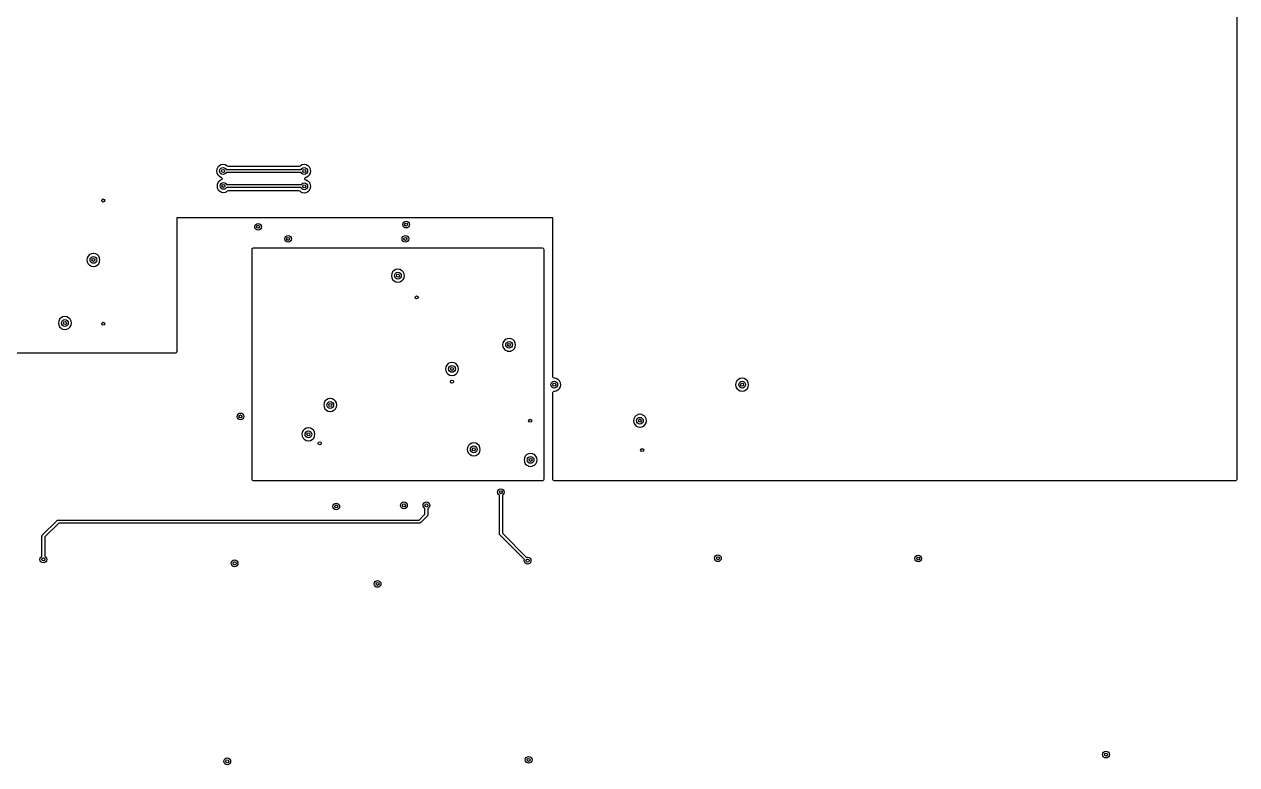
# Model space of a CAD drawing. Extents: x 97 to 313, y -170 to 213.
# Drawn here: x 170.3 to 251, y -170.4 to -121.1 of the extents above; entities that cross this region are included whole.
import ezdxf

# ---------------------------------------------------------------- set-up
doc = ezdxf.new("R2010")
doc.units = 0
doc.layers.add('BLACK', color=7, linetype='CONTINUOUS')

msp = doc.modelspace()

# ---------------------------------------------------------------- linework, layer by layer
at = {"layer": 'BLACK', "linetype": 'CONTINUOUS'}
for p, q in [((251, -84.0334), (251, -151.401)), ((183.221, -130.637), (183.16, -130.757)), ((183.317, -130.541), (183.221, -130.637)), ((183.324, -130.538), (183.317, -130.541)), ((183.43, -130.484), (183.324, -130.538)), ((183.324, -130.538), (183.324, -130.538)), ((183.437, -130.48), (183.43, -130.484)), ((183.43, -130.484), (183.43, -130.484)), ((183.445, -130.479), (183.437, -130.48)), ((183.562, -130.46), (183.445, -130.479)), ((183.445, -130.479), (183.445, -130.479)), ((183.57, -130.459), (183.562, -130.46)), ((183.578, -130.46), (183.57, -130.459)), ((183.695, -130.479), (183.578, -130.46)), ((183.703, -130.48), (183.695, -130.479)), ((183.695, -130.479), (183.695, -130.479)), ((183.71, -130.484), (183.703, -130.48)), ((183.816, -130.538), (183.71, -130.484)), ((183.71, -130.484), (183.71, -130.484)), ((183.823, -130.541), (183.816, -130.538)), ((183.816, -130.538), (183.816, -130.538)), ((183.842, -130.561), (183.823, -130.541)), ((183.854, -130.571), (183.842, -130.561)), ((183.912, -130.589), (183.854, -130.571)), ((188.628, -130.589), (183.912, -130.589)), ((188.643, -130.588), (188.628, -130.589)), ((188.698, -130.561), (188.643, -130.588)), ((188.717, -130.541), (188.698, -130.561)), ((188.724, -130.538), (188.717, -130.541)), ((188.83, -130.484), (188.724, -130.538)), ((188.724, -130.538), (188.724, -130.538)), ((188.837, -130.48), (188.83, -130.484)), ((188.83, -130.484), (188.83, -130.484)), ((188.845, -130.479), (188.837, -130.48)), ((188.962, -130.46), (188.845, -130.479)), ((188.845, -130.479), (188.845, -130.479)), ((188.97, -130.459), (188.962, -130.46)), ((188.978, -130.46), (188.97, -130.459)), ((189.095, -130.479), (188.978, -130.46)), ((189.103, -130.48), (189.095, -130.479)), ((189.095, -130.479), (189.095, -130.479)), ((189.11, -130.484), (189.103, -130.48)), ((189.216, -130.538), (189.11, -130.484)), ((189.11, -130.484), (189.11, -130.484)), ((189.223, -130.541), (189.216, -130.538)), ((189.216, -130.538), (189.216, -130.538)), ((189.319, -130.637), (189.223, -130.541)), ((189.38, -130.757), (189.319, -130.637)), ((183.16, -130.757), (183.139, -130.89)), ((183.139, -130.89), (183.16, -131.023)), ((183.16, -131.023), (183.221, -131.143)), ((183.221, -131.143), (183.317, -131.239)), ((183.317, -131.239), (183.324, -131.242)), ((183.324, -131.242), (183.324, -131.242)), ((183.324, -131.242), (183.418, -131.29)), ((183.345, -130.89), (183.362, -130.804)), ((183.362, -130.976), (183.345, -130.89)), ((183.362, -130.804), (183.411, -130.731)), ((183.411, -131.049), (183.362, -130.976)), ((183.411, -130.731), (183.484, -130.682)), ((183.484, -131.098), (183.411, -131.049)), ((183.418, -131.29), (183.437, -131.3)), ((183.437, -131.3), (183.437, -131.3)), ((183.437, -131.3), (183.483, -131.333)), ((183.483, -131.45), (183.448, -131.48)), ((183.483, -131.333), (183.502, -131.392)), ((183.502, -131.392), (183.483, -131.45)), ((183.484, -130.682), (183.57, -130.665)), ((183.57, -131.115), (183.484, -131.098)), ((183.57, -130.665), (183.656, -130.682)), ((183.656, -131.098), (183.57, -131.115)), ((183.656, -130.682), (183.729, -130.731)), ((183.729, -131.049), (183.656, -131.098)), ((183.729, -130.731), (183.769, -130.79)), ((183.769, -130.99), (183.729, -131.049)), ((183.769, -130.79), (188.771, -130.79)), ((188.771, -130.99), (183.769, -130.99)), ((188.771, -130.79), (188.811, -130.731)), ((188.811, -131.049), (188.771, -130.99)), ((188.811, -130.731), (188.884, -130.682)), ((188.884, -131.098), (188.811, -131.049)), ((188.884, -130.682), (188.97, -130.665)), ((188.97, -131.115), (188.884, -131.098)), ((188.97, -130.665), (189.056, -130.682)), ((189.056, -131.098), (188.97, -131.115)), ((189.005, -131.415), (189.015, -131.355)), ((189.033, -131.47), (189.005, -131.415)), ((189.015, -131.355), (189.058, -131.312)), ((189.056, -130.682), (189.129, -130.731)), ((189.129, -131.049), (189.056, -131.098)), ((189.058, -131.312), (189.087, -131.302)), ((189.087, -131.302), (189.095, -131.301)), ((189.095, -131.301), (189.103, -131.3)), ((189.095, -131.301), (189.095, -131.301)), ((189.103, -131.3), (189.122, -131.29)), ((189.122, -131.29), (189.216, -131.242)), ((189.129, -130.731), (189.178, -130.804)), ((189.178, -130.976), (189.129, -131.049)), ((189.178, -130.804), (189.195, -130.89)), ((189.195, -130.89), (189.178, -130.976)), ((189.216, -131.242), (189.223, -131.239)), ((189.216, -131.242), (189.216, -131.242)), ((189.223, -131.239), (189.319, -131.143)), ((189.319, -131.143), (189.38, -131.023)), ((189.401, -130.89), (189.38, -130.757)), ((189.38, -131.023), (189.401, -130.89)), ((183.186, -131.777), (183.169, -131.88)), ((183.169, -131.88), (183.19, -132.013)), ((183.189, -131.755), (183.186, -131.777)), ((183.19, -131.747), (183.189, -131.755)), ((183.189, -131.755), (183.189, -131.755)), ((183.194, -131.74), (183.19, -131.747)), ((183.19, -132.013), (183.251, -132.133)), ((183.248, -131.634), (183.194, -131.74)), ((183.251, -131.627), (183.248, -131.634)), ((183.248, -131.634), (183.248, -131.634)), ((183.347, -131.531), (183.251, -131.627)), ((183.251, -132.133), (183.347, -132.229)), ((183.354, -131.528), (183.347, -131.531)), ((183.347, -132.229), (183.354, -132.232)), ((183.448, -131.48), (183.354, -131.528)), ((183.354, -131.528), (183.354, -131.528)), ((183.354, -132.232), (183.354, -132.232)), ((183.354, -132.232), (183.395, -132.253)), ((183.375, -131.88), (183.392, -131.794)), ((183.392, -131.966), (183.375, -131.88)), ((183.392, -131.794), (183.441, -131.721)), ((183.441, -132.039), (183.392, -131.966)), ((183.395, -132.253), (183.467, -132.29)), ((183.441, -131.721), (183.514, -131.672)), ((183.514, -132.088), (183.441, -132.039)), ((183.514, -131.672), (183.6, -131.655)), ((183.6, -132.105), (183.514, -132.088)), ((183.6, -131.655), (183.686, -131.672)), ((183.686, -132.088), (183.6, -132.105)), ((183.686, -131.672), (183.759, -131.721)), ((183.759, -132.039), (183.686, -132.088)), ((183.733, -132.29), (183.805, -132.253)), ((183.759, -131.721), (183.799, -131.78)), ((183.799, -131.98), (183.759, -132.039)), ((183.799, -131.78), (188.791, -131.78)), ((188.759, -131.98), (183.799, -131.98)), ((183.805, -132.253), (183.846, -132.232)), ((183.846, -132.232), (183.853, -132.229)), ((183.846, -132.232), (183.846, -132.232)), ((183.853, -132.229), (183.872, -132.209)), ((183.872, -132.209), (183.927, -132.182)), ((183.927, -132.182), (183.942, -132.18)), ((183.942, -132.18), (188.598, -132.18)), ((188.598, -132.18), (188.656, -132.199)), ((188.656, -132.199), (188.668, -132.209)), ((188.668, -132.209), (188.717, -132.259)), ((188.717, -132.259), (188.724, -132.262)), ((188.724, -132.262), (188.724, -132.262)), ((188.724, -132.262), (188.78, -132.291)), ((188.762, -131.996), (188.759, -131.98)), ((188.811, -132.069), (188.762, -131.996)), ((188.791, -131.78), (188.811, -131.751)), ((188.811, -131.751), (188.884, -131.702)), ((188.884, -132.118), (188.811, -132.069)), ((188.884, -131.702), (188.97, -131.685)), ((188.97, -132.135), (188.884, -132.118)), ((188.97, -131.685), (189.056, -131.702)), ((189.056, -132.118), (188.97, -132.135)), ((189.087, -131.498), (189.033, -131.47)), ((189.056, -131.702), (189.129, -131.751)), ((189.129, -132.069), (189.056, -132.118)), ((189.095, -131.499), (189.087, -131.498)), ((189.103, -131.5), (189.095, -131.499)), ((189.095, -131.499), (189.095, -131.499)), ((189.11, -131.504), (189.103, -131.5)), ((189.216, -131.558), (189.11, -131.504)), ((189.11, -131.504), (189.11, -131.504)), ((189.129, -131.751), (189.178, -131.824)), ((189.178, -131.996), (189.129, -132.069)), ((189.16, -132.291), (189.216, -132.262)), ((189.178, -131.824), (189.195, -131.91)), ((189.195, -131.91), (189.178, -131.996)), ((189.223, -131.561), (189.216, -131.558)), ((189.216, -131.558), (189.216, -131.558)), ((189.216, -132.262), (189.223, -132.259)), ((189.216, -132.262), (189.216, -132.262)), ((189.319, -131.657), (189.223, -131.561)), ((189.223, -132.259), (189.319, -132.163)), ((189.38, -131.777), (189.319, -131.657)), ((189.319, -132.163), (189.331, -132.139)), ((189.331, -132.139), (189.376, -132.05)), ((189.376, -132.05), (189.38, -132.043)), ((189.376, -132.05), (189.376, -132.05)), ((189.401, -131.91), (189.38, -131.777)), ((189.38, -132.043), (189.383, -132.02)), ((189.383, -132.02), (189.4, -131.918)), ((189.4, -131.918), (189.401, -131.91)), ((183.467, -132.29), (183.475, -132.291)), ((183.475, -132.291), (183.475, -132.291)), ((183.475, -132.291), (183.592, -132.31)), ((183.592, -132.31), (183.6, -132.311)), ((183.6, -132.311), (183.608, -132.31)), ((183.608, -132.31), (183.725, -132.291)), ((183.725, -132.291), (183.733, -132.29)), ((183.725, -132.291), (183.725, -132.291)), ((188.78, -132.291), (188.837, -132.32)), ((188.837, -132.32), (188.845, -132.321)), ((188.845, -132.321), (188.845, -132.321)), ((188.845, -132.321), (188.962, -132.34)), ((188.962, -132.34), (188.97, -132.341)), ((188.97, -132.341), (188.978, -132.34)), ((188.978, -132.34), (189.095, -132.321)), ((189.095, -132.321), (189.103, -132.32)), ((189.095, -132.321), (189.095, -132.321)), ((189.103, -132.32), (189.16, -132.291)), ((205.5, -134), (180.5, -134)), ((180.5, -134), (180.5, -142.901)), ((185.675, -134.6), (185.692, -134.514)), ((185.692, -134.686), (185.675, -134.6)), ((185.692, -134.514), (185.741, -134.441)), ((185.741, -134.759), (185.692, -134.686)), ((185.741, -134.441), (185.814, -134.392)), ((185.814, -134.392), (185.9, -134.375)), ((185.9, -134.375), (185.986, -134.392)), ((185.986, -134.392), (186.059, -134.441)), ((186.059, -134.441), (186.108, -134.514)), ((186.108, -134.686), (186.059, -134.759)), ((186.108, -134.514), (186.125, -134.6)), ((186.125, -134.6), (186.108, -134.686)), ((195.525, -134.45), (195.542, -134.364)), ((195.542, -134.536), (195.525, -134.45)), ((195.542, -134.364), (195.591, -134.291)), ((195.591, -134.609), (195.542, -134.536)), ((195.591, -134.291), (195.664, -134.242)), ((195.664, -134.658), (195.591, -134.609)), ((195.664, -134.242), (195.75, -134.225)), ((195.75, -134.675), (195.664, -134.658)), ((195.75, -134.225), (195.836, -134.242)), ((195.836, -134.658), (195.75, -134.675)), ((195.836, -134.242), (195.909, -134.291)), ((195.909, -134.609), (195.836, -134.658)), ((195.909, -134.291), (195.958, -134.364)), ((195.958, -134.536), (195.909, -134.609)), ((195.958, -134.364), (195.975, -134.45)), ((195.975, -134.45), (195.958, -134.536)), ((205.5, -144.571), (205.5, -134)), ((185.814, -134.808), (185.741, -134.759)), ((185.9, -134.825), (185.814, -134.808)), ((185.986, -134.808), (185.9, -134.825)), ((186.059, -134.759), (185.986, -134.808)), ((187.675, -135.4), (187.692, -135.314)), ((187.692, -135.486), (187.675, -135.4)), ((187.692, -135.314), (187.741, -135.241)), ((187.741, -135.559), (187.692, -135.486)), ((187.741, -135.241), (187.814, -135.192)), ((187.814, -135.192), (187.9, -135.175)), ((187.9, -135.175), (187.986, -135.192)), ((187.986, -135.192), (188.059, -135.241)), ((188.059, -135.241), (188.108, -135.314)), ((188.108, -135.486), (188.059, -135.559)), ((188.108, -135.314), (188.125, -135.4)), ((188.125, -135.4), (188.108, -135.486)), ((195.475, -135.4), (195.492, -135.314)), ((195.492, -135.486), (195.475, -135.4)), ((195.492, -135.314), (195.541, -135.241)), ((195.541, -135.559), (195.492, -135.486)), ((195.541, -135.241), (195.614, -135.192)), ((195.614, -135.192), (195.7, -135.175)), ((195.7, -135.175), (195.786, -135.192)), ((195.786, -135.192), (195.859, -135.241)), ((195.859, -135.241), (195.908, -135.314)), ((195.908, -135.486), (195.859, -135.559)), ((195.908, -135.314), (195.925, -135.4)), ((195.925, -135.4), (195.908, -135.486)), ((185.5, -136.099), (185.519, -136.041)), ((185.5, -151.401), (185.5, -136.099)), ((185.519, -136.041), (185.568, -136.005)), ((185.568, -136.005), (185.599, -136)), ((185.599, -136), (204.801, -136)), ((187.814, -135.608), (187.741, -135.559)), ((187.9, -135.625), (187.814, -135.608)), ((187.986, -135.608), (187.9, -135.625)), ((188.059, -135.559), (187.986, -135.608)), ((195.614, -135.608), (195.541, -135.559)), ((195.7, -135.625), (195.614, -135.608)), ((195.786, -135.608), (195.7, -135.625)), ((195.859, -135.559), (195.786, -135.608)), ((204.801, -136), (204.859, -136.019)), ((204.859, -136.019), (204.895, -136.068)), ((204.895, -136.068), (204.9, -136.099)), ((204.9, -136.099), (204.9, -151.401)), ((174.54, -136.667), (174.519, -136.8)), ((174.519, -136.8), (174.54, -136.933)), ((174.601, -136.547), (174.54, -136.667)), ((174.54, -136.933), (174.601, -137.053)), ((174.697, -136.451), (174.601, -136.547)), ((174.601, -137.053), (174.697, -137.149)), ((174.704, -136.448), (174.697, -136.451)), ((174.81, -136.394), (174.704, -136.448)), ((174.704, -136.448), (174.704, -136.448)), ((174.725, -136.8), (174.742, -136.714)), ((174.742, -136.886), (174.725, -136.8)), ((174.742, -136.714), (174.791, -136.641)), ((174.791, -136.959), (174.742, -136.886)), ((174.791, -136.641), (174.864, -136.592)), ((174.864, -137.008), (174.791, -136.959)), ((174.817, -136.39), (174.81, -136.394)), ((174.81, -136.394), (174.81, -136.394)), ((174.825, -136.389), (174.817, -136.39)), ((174.942, -136.37), (174.825, -136.389)), ((174.825, -136.389), (174.825, -136.389)), ((174.864, -136.592), (174.95, -136.575)), ((174.95, -137.025), (174.864, -137.008)), ((174.95, -136.369), (174.942, -136.37)), ((174.958, -136.37), (174.95, -136.369)), ((174.95, -136.575), (175.036, -136.592)), ((175.036, -137.008), (174.95, -137.025)), ((175.075, -136.389), (174.958, -136.37)), ((175.036, -136.592), (175.109, -136.641)), ((175.109, -136.959), (175.036, -137.008)), ((175.083, -136.39), (175.075, -136.389)), ((175.075, -136.389), (175.075, -136.389)), ((175.09, -136.394), (175.083, -136.39)), ((175.196, -136.448), (175.09, -136.394)), ((175.09, -136.394), (175.09, -136.394)), ((175.109, -136.641), (175.158, -136.714)), ((175.158, -136.886), (175.109, -136.959)), ((175.158, -136.714), (175.175, -136.8)), ((175.175, -136.8), (175.158, -136.886)), ((175.203, -136.451), (175.196, -136.448)), ((175.196, -136.448), (175.196, -136.448)), ((175.299, -136.547), (175.203, -136.451)), ((175.203, -137.149), (175.299, -137.053)), ((175.36, -136.667), (175.299, -136.547)), ((175.299, -137.053), (175.36, -136.933)), ((175.381, -136.8), (175.36, -136.667)), ((175.36, -136.933), (175.381, -136.8)), ((174.697, -137.149), (174.704, -137.152)), ((174.704, -137.152), (174.704, -137.152)), ((174.704, -137.152), (174.81, -137.206)), ((174.81, -137.206), (174.817, -137.21)), ((174.817, -137.21), (174.825, -137.211)), ((174.825, -137.211), (174.825, -137.211)), ((174.825, -137.211), (174.942, -137.23)), ((174.942, -137.23), (174.95, -137.231)), ((174.95, -137.231), (174.958, -137.23)), ((174.958, -137.23), (175.075, -137.211)), ((175.075, -137.211), (175.083, -137.21)), ((175.075, -137.211), (175.075, -137.211)), ((175.083, -137.21), (175.09, -137.206)), ((175.09, -137.206), (175.196, -137.152)), ((175.196, -137.152), (175.203, -137.149)), ((175.196, -137.152), (175.196, -137.152)), ((194.79, -137.717), (194.769, -137.85)), ((194.769, -137.85), (194.79, -137.983)), ((194.851, -137.597), (194.79, -137.717)), ((194.947, -137.501), (194.851, -137.597)), ((194.954, -137.498), (194.947, -137.501)), ((195.06, -137.444), (194.954, -137.498)), ((194.954, -137.498), (194.954, -137.498)), ((194.975, -137.85), (194.992, -137.764)), ((194.992, -137.936), (194.975, -137.85)), ((194.992, -137.764), (195.041, -137.691)), ((195.041, -137.691), (195.114, -137.642)), ((195.067, -137.44), (195.06, -137.444)), ((195.06, -137.444), (195.06, -137.444)), ((195.075, -137.439), (195.067, -137.44)), ((195.192, -137.42), (195.075, -137.439)), ((195.075, -137.439), (195.075, -137.439)), ((195.114, -137.642), (195.2, -137.625)), ((195.2, -137.419), (195.192, -137.42)), ((195.208, -137.42), (195.2, -137.419)), ((195.2, -137.625), (195.286, -137.642)), ((195.325, -137.439), (195.208, -137.42)), ((195.286, -137.642), (195.359, -137.691)), ((195.333, -137.44), (195.325, -137.439)), ((195.325, -137.439), (195.325, -137.439)), ((195.34, -137.444), (195.333, -137.44)), ((195.446, -137.498), (195.34, -137.444)), ((195.34, -137.444), (195.34, -137.444)), ((195.359, -137.691), (195.408, -137.764)), ((195.408, -137.764), (195.425, -137.85)), ((195.425, -137.85), (195.408, -137.936)), ((195.453, -137.501), (195.446, -137.498)), ((195.446, -137.498), (195.446, -137.498)), ((195.549, -137.597), (195.453, -137.501)), ((195.61, -137.717), (195.549, -137.597)), ((195.631, -137.85), (195.61, -137.717)), ((195.61, -137.983), (195.631, -137.85)), ((194.79, -137.983), (194.851, -138.103)), ((194.851, -138.103), (194.947, -138.199)), ((194.947, -138.199), (194.954, -138.202)), ((194.954, -138.202), (194.954, -138.202)), ((194.954, -138.202), (195.06, -138.256)), ((195.041, -138.009), (194.992, -137.936)), ((195.114, -138.058), (195.041, -138.009)), ((195.06, -138.256), (195.067, -138.26)), ((195.067, -138.26), (195.075, -138.261)), ((195.075, -138.261), (195.075, -138.261)), ((195.075, -138.261), (195.192, -138.28)), ((195.2, -138.075), (195.114, -138.058)), ((195.192, -138.28), (195.2, -138.281)), ((195.286, -138.058), (195.2, -138.075)), ((195.2, -138.281), (195.208, -138.28)), ((195.208, -138.28), (195.325, -138.261)), ((195.359, -138.009), (195.286, -138.058)), ((195.325, -138.261), (195.333, -138.26)), ((195.325, -138.261), (195.325, -138.261)), ((195.333, -138.26), (195.34, -138.256)), ((195.34, -138.256), (195.446, -138.202)), ((195.408, -137.936), (195.359, -138.009)), ((195.446, -138.202), (195.453, -138.199)), ((195.446, -138.202), (195.446, -138.202)), ((195.453, -138.199), (195.549, -138.103)), ((195.549, -138.103), (195.61, -137.983)), ((172.64, -140.867), (172.619, -141)), ((172.619, -141), (172.64, -141.133)), ((172.701, -140.747), (172.64, -140.867)), ((172.64, -141.133), (172.701, -141.253)), ((172.797, -140.651), (172.701, -140.747)), ((172.804, -140.648), (172.797, -140.651)), ((172.91, -140.594), (172.804, -140.648)), ((172.804, -140.648), (172.804, -140.648)), ((172.825, -141), (172.842, -140.914)), ((172.842, -141.086), (172.825, -141)), ((172.842, -140.914), (172.891, -140.841)), ((172.891, -141.159), (172.842, -141.086)), ((172.891, -140.841), (172.964, -140.792)), ((172.917, -140.59), (172.91, -140.594)), ((172.91, -140.594), (172.91, -140.594)), ((172.925, -140.589), (172.917, -140.59)), ((173.042, -140.57), (172.925, -140.589)), ((172.925, -140.589), (172.925, -140.589)), ((172.964, -140.792), (173.05, -140.775)), ((173.05, -140.569), (173.042, -140.57)), ((173.058, -140.57), (173.05, -140.569)), ((173.05, -140.775), (173.136, -140.792)), ((173.175, -140.589), (173.058, -140.57)), ((173.136, -140.792), (173.209, -140.841)), ((173.183, -140.59), (173.175, -140.589)), ((173.175, -140.589), (173.175, -140.589)), ((173.19, -140.594), (173.183, -140.59)), ((173.296, -140.648), (173.19, -140.594)), ((173.19, -140.594), (173.19, -140.594)), ((173.209, -140.841), (173.258, -140.914)), ((173.258, -141.086), (173.209, -141.159)), ((173.258, -140.914), (173.275, -141)), ((173.275, -141), (173.258, -141.086)), ((173.303, -140.651), (173.296, -140.648)), ((173.296, -140.648), (173.296, -140.648)), ((173.399, -140.747), (173.303, -140.651)), ((173.46, -140.867), (173.399, -140.747)), ((173.399, -141.253), (173.46, -141.133)), ((173.481, -141), (173.46, -140.867)), ((173.46, -141.133), (173.481, -141)), ((172.701, -141.253), (172.797, -141.349)), ((172.797, -141.349), (172.804, -141.352)), ((172.804, -141.352), (172.804, -141.352)), ((172.804, -141.352), (172.91, -141.406)), ((172.964, -141.208), (172.891, -141.159)), ((172.91, -141.406), (172.917, -141.41)), ((172.917, -141.41), (172.925, -141.411)), ((172.925, -141.411), (172.925, -141.411)), ((172.925, -141.411), (173.042, -141.43)), ((173.05, -141.225), (172.964, -141.208)), ((173.042, -141.43), (173.05, -141.431)), ((173.136, -141.208), (173.05, -141.225)), ((173.05, -141.431), (173.058, -141.43)), ((173.058, -141.43), (173.175, -141.411)), ((173.209, -141.159), (173.136, -141.208)), ((173.175, -141.411), (173.183, -141.41)), ((173.175, -141.411), (173.175, -141.411)), ((173.183, -141.41), (173.19, -141.406)), ((173.19, -141.406), (173.296, -141.352)), ((173.296, -141.352), (173.303, -141.349)), ((173.296, -141.352), (173.296, -141.352)), ((173.303, -141.349), (173.399, -141.253)), ((202.19, -142.317), (202.169, -142.45)), ((202.169, -142.45), (202.19, -142.583)), ((202.251, -142.197), (202.19, -142.317)), ((202.19, -142.583), (202.251, -142.703)), ((202.347, -142.101), (202.251, -142.197)), ((202.251, -142.703), (202.347, -142.799)), ((202.354, -142.098), (202.347, -142.101)), ((202.46, -142.044), (202.354, -142.098)), ((202.354, -142.098), (202.354, -142.098)), ((202.375, -142.45), (202.392, -142.364)), ((202.392, -142.536), (202.375, -142.45)), ((202.392, -142.364), (202.441, -142.291)), ((202.441, -142.609), (202.392, -142.536)), ((202.441, -142.291), (202.514, -142.242)), ((202.514, -142.658), (202.441, -142.609)), ((202.467, -142.04), (202.46, -142.044)), ((202.46, -142.044), (202.46, -142.044)), ((202.475, -142.039), (202.467, -142.04)), ((202.592, -142.02), (202.475, -142.039)), ((202.475, -142.039), (202.475, -142.039)), ((202.514, -142.242), (202.6, -142.225)), ((202.6, -142.675), (202.514, -142.658)), ((202.6, -142.019), (202.592, -142.02)), ((202.608, -142.02), (202.6, -142.019)), ((202.6, -142.225), (202.686, -142.242)), ((202.686, -142.658), (202.6, -142.675)), ((202.725, -142.039), (202.608, -142.02)), ((202.686, -142.242), (202.759, -142.291)), ((202.759, -142.609), (202.686, -142.658)), ((202.733, -142.04), (202.725, -142.039)), ((202.725, -142.039), (202.725, -142.039)), ((202.74, -142.044), (202.733, -142.04)), ((202.846, -142.098), (202.74, -142.044)), ((202.74, -142.044), (202.74, -142.044)), ((202.759, -142.291), (202.808, -142.364)), ((202.808, -142.536), (202.759, -142.609)), ((202.808, -142.364), (202.825, -142.45)), ((202.825, -142.45), (202.808, -142.536)), ((202.853, -142.101), (202.846, -142.098)), ((202.846, -142.098), (202.846, -142.098)), ((202.949, -142.197), (202.853, -142.101)), ((202.853, -142.799), (202.949, -142.703)), ((203.01, -142.317), (202.949, -142.197)), ((202.949, -142.703), (203.01, -142.583)), ((203.031, -142.45), (203.01, -142.317)), ((203.01, -142.583), (203.031, -142.45)), ((180.401, -143), (153.5, -143)), ((180.432, -142.995), (180.401, -143)), ((180.481, -142.959), (180.432, -142.995)), ((180.5, -142.901), (180.481, -142.959)), ((202.347, -142.799), (202.354, -142.802)), ((202.354, -142.802), (202.354, -142.802)), ((202.354, -142.802), (202.46, -142.856)), ((202.46, -142.856), (202.467, -142.86)), ((202.467, -142.86), (202.475, -142.861)), ((202.475, -142.861), (202.475, -142.861)), ((202.475, -142.861), (202.592, -142.88)), ((202.592, -142.88), (202.6, -142.881)), ((202.6, -142.881), (202.608, -142.88)), ((202.608, -142.88), (202.725, -142.861)), ((202.725, -142.861), (202.733, -142.86)), ((202.725, -142.861), (202.725, -142.861)), ((202.733, -142.86), (202.74, -142.856)), ((202.74, -142.856), (202.846, -142.802)), ((202.846, -142.802), (202.853, -142.799)), ((202.846, -142.802), (202.846, -142.802)), ((198.39, -143.917), (198.369, -144.05)), ((198.369, -144.05), (198.39, -144.183)), ((198.451, -143.797), (198.39, -143.917)), ((198.39, -144.183), (198.451, -144.303)), ((198.547, -143.701), (198.451, -143.797)), ((198.451, -144.303), (198.547, -144.399)), ((198.554, -143.698), (198.547, -143.701)), ((198.66, -143.644), (198.554, -143.698)), ((198.554, -143.698), (198.554, -143.698)), ((198.575, -144.05), (198.592, -143.964)), ((198.592, -144.136), (198.575, -144.05)), ((198.592, -143.964), (198.641, -143.891)), ((198.641, -144.209), (198.592, -144.136)), ((198.641, -143.891), (198.714, -143.842)), ((198.714, -144.258), (198.641, -144.209)), ((198.667, -143.64), (198.66, -143.644)), ((198.66, -143.644), (198.66, -143.644)), ((198.675, -143.639), (198.667, -143.64)), ((198.792, -143.62), (198.675, -143.639)), ((198.675, -143.639), (198.675, -143.639)), ((198.714, -143.842), (198.8, -143.825)), ((198.8, -144.275), (198.714, -144.258)), ((198.8, -143.619), (198.792, -143.62)), ((198.808, -143.62), (198.8, -143.619)), ((198.8, -143.825), (198.886, -143.842)), ((198.886, -144.258), (198.8, -144.275)), ((198.925, -143.639), (198.808, -143.62)), ((198.886, -143.842), (198.959, -143.891)), ((198.959, -144.209), (198.886, -144.258)), ((198.933, -143.64), (198.925, -143.639)), ((198.925, -143.639), (198.925, -143.639)), ((198.94, -143.644), (198.933, -143.64)), ((199.046, -143.698), (198.94, -143.644)), ((198.94, -143.644), (198.94, -143.644)), ((198.959, -143.891), (199.008, -143.964)), ((199.008, -144.136), (198.959, -144.209)), ((199.008, -143.964), (199.025, -144.05)), ((199.025, -144.05), (199.008, -144.136)), ((199.053, -143.701), (199.046, -143.698)), ((199.046, -143.698), (199.046, -143.698)), ((199.149, -143.797), (199.053, -143.701)), ((199.053, -144.399), (199.149, -144.303)), ((199.21, -143.917), (199.149, -143.797)), ((199.149, -144.303), (199.21, -144.183)), ((199.231, -144.05), (199.21, -143.917)), ((199.21, -144.183), (199.231, -144.05)), ((198.547, -144.399), (198.554, -144.402)), ((198.554, -144.402), (198.554, -144.402)), ((198.554, -144.402), (198.66, -144.456)), ((198.66, -144.456), (198.667, -144.46)), ((198.667, -144.46), (198.675, -144.461)), ((198.675, -144.461), (198.675, -144.461)), ((198.675, -144.461), (198.792, -144.48)), ((198.792, -144.48), (198.8, -144.481)), ((198.8, -144.481), (198.808, -144.48)), ((198.808, -144.48), (198.925, -144.461)), ((198.925, -144.461), (198.933, -144.46)), ((198.925, -144.461), (198.925, -144.461)), ((198.933, -144.46), (198.94, -144.456)), ((198.94, -144.456), (199.046, -144.402)), ((199.046, -144.402), (199.053, -144.399)), ((199.046, -144.402), (199.046, -144.402)), ((205.375, -145.1), (205.392, -145.014)), ((205.392, -145.186), (205.375, -145.1)), ((205.392, -145.014), (205.441, -144.941)), ((205.441, -144.941), (205.514, -144.892)), ((205.505, -144.602), (205.5, -144.571)), ((205.541, -144.652), (205.505, -144.602)), ((205.514, -144.892), (205.6, -144.875)), ((205.597, -144.67), (205.541, -144.652)), ((205.6, -144.669), (205.597, -144.67)), ((205.608, -144.67), (205.6, -144.669)), ((205.6, -144.875), (205.686, -144.892)), ((205.725, -144.689), (205.608, -144.67)), ((205.686, -144.892), (205.759, -144.941)), ((205.733, -144.69), (205.725, -144.689)), ((205.725, -144.689), (205.725, -144.689)), ((205.74, -144.694), (205.733, -144.69)), ((205.846, -144.748), (205.74, -144.694)), ((205.74, -144.694), (205.74, -144.694)), ((205.759, -144.941), (205.808, -145.014)), ((205.808, -145.014), (205.825, -145.1)), ((205.825, -145.1), (205.808, -145.186)), ((205.853, -144.751), (205.846, -144.748)), ((205.846, -144.748), (205.846, -144.748)), ((205.949, -144.847), (205.853, -144.751)), ((206.01, -144.967), (205.949, -144.847)), ((206.031, -145.1), (206.01, -144.967)), ((206.01, -145.233), (206.031, -145.1)), ((217.69, -144.967), (217.669, -145.1)), ((217.669, -145.1), (217.69, -145.233)), ((217.751, -144.847), (217.69, -144.967)), ((217.847, -144.751), (217.751, -144.847)), ((217.854, -144.748), (217.847, -144.751)), ((217.96, -144.694), (217.854, -144.748)), ((217.854, -144.748), (217.854, -144.748)), ((217.875, -145.1), (217.892, -145.014)), ((217.892, -145.186), (217.875, -145.1)), ((217.892, -145.014), (217.941, -144.941)), ((217.941, -144.941), (218.014, -144.892)), ((217.967, -144.69), (217.96, -144.694)), ((217.96, -144.694), (217.96, -144.694)), ((217.975, -144.689), (217.967, -144.69)), ((218.092, -144.67), (217.975, -144.689)), ((217.975, -144.689), (217.975, -144.689)), ((218.014, -144.892), (218.1, -144.875)), ((218.1, -144.669), (218.092, -144.67)), ((218.108, -144.67), (218.1, -144.669)), ((218.1, -144.875), (218.186, -144.892)), ((218.225, -144.689), (218.108, -144.67)), ((218.186, -144.892), (218.259, -144.941)), ((218.233, -144.69), (218.225, -144.689)), ((218.225, -144.689), (218.225, -144.689)), ((218.24, -144.694), (218.233, -144.69)), ((218.346, -144.748), (218.24, -144.694)), ((218.24, -144.694), (218.24, -144.694)), ((218.259, -144.941), (218.308, -145.014)), ((218.308, -145.014), (218.325, -145.1)), ((218.325, -145.1), (218.308, -145.186)), ((218.353, -144.751), (218.346, -144.748)), ((218.346, -144.748), (218.346, -144.748)), ((218.449, -144.847), (218.353, -144.751)), ((218.51, -144.967), (218.449, -144.847)), ((218.531, -145.1), (218.51, -144.967)), ((218.51, -145.233), (218.531, -145.1)), ((205.441, -145.259), (205.392, -145.186)), ((205.514, -145.308), (205.441, -145.259)), ((205.5, -145.629), (205.519, -145.57)), ((205.5, -151.401), (205.5, -145.629)), ((205.6, -145.325), (205.514, -145.308)), ((205.519, -145.57), (205.568, -145.534)), ((205.568, -145.534), (205.596, -145.53)), ((205.596, -145.53), (205.6, -145.531)), ((205.686, -145.308), (205.6, -145.325)), ((205.6, -145.531), (205.608, -145.53)), ((205.608, -145.53), (205.725, -145.511)), ((205.759, -145.259), (205.686, -145.308)), ((205.725, -145.511), (205.733, -145.51)), ((205.725, -145.511), (205.725, -145.511)), ((205.733, -145.51), (205.74, -145.506)), ((205.74, -145.506), (205.846, -145.452)), ((205.808, -145.186), (205.759, -145.259)), ((205.846, -145.452), (205.853, -145.449)), ((205.846, -145.452), (205.846, -145.452)), ((205.853, -145.449), (205.949, -145.353)), ((205.949, -145.353), (206.01, -145.233)), ((217.69, -145.233), (217.751, -145.353)), ((217.751, -145.353), (217.847, -145.449)), ((217.847, -145.449), (217.854, -145.452)), ((217.854, -145.452), (217.854, -145.452)), ((217.854, -145.452), (217.96, -145.506)), ((217.941, -145.259), (217.892, -145.186)), ((218.014, -145.308), (217.941, -145.259)), ((217.96, -145.506), (217.967, -145.51)), ((217.967, -145.51), (217.975, -145.511)), ((217.975, -145.511), (217.975, -145.511)), ((217.975, -145.511), (218.092, -145.53)), ((218.1, -145.325), (218.014, -145.308)), ((218.092, -145.53), (218.1, -145.531)), ((218.186, -145.308), (218.1, -145.325)), ((218.1, -145.531), (218.108, -145.53)), ((218.108, -145.53), (218.225, -145.511)), ((218.259, -145.259), (218.186, -145.308)), ((218.225, -145.511), (218.233, -145.51)), ((218.225, -145.511), (218.225, -145.511)), ((218.233, -145.51), (218.24, -145.506)), ((218.24, -145.506), (218.346, -145.452)), ((218.308, -145.186), (218.259, -145.259)), ((218.346, -145.452), (218.353, -145.449)), ((218.346, -145.452), (218.346, -145.452)), ((218.353, -145.449), (218.449, -145.353)), ((218.449, -145.353), (218.51, -145.233)), ((190.29, -146.317), (190.269, -146.45)), ((190.269, -146.45), (190.29, -146.583)), ((190.351, -146.197), (190.29, -146.317)), ((190.29, -146.583), (190.351, -146.703)), ((190.447, -146.101), (190.351, -146.197)), ((190.351, -146.703), (190.447, -146.799)), ((190.454, -146.098), (190.447, -146.101)), ((190.56, -146.044), (190.454, -146.098)), ((190.454, -146.098), (190.454, -146.098)), ((190.475, -146.45), (190.492, -146.364)), ((190.492, -146.536), (190.475, -146.45)), ((190.492, -146.364), (190.541, -146.291)), ((190.541, -146.609), (190.492, -146.536)), ((190.541, -146.291), (190.614, -146.242)), ((190.614, -146.658), (190.541, -146.609)), ((190.567, -146.04), (190.56, -146.044)), ((190.56, -146.044), (190.56, -146.044)), ((190.575, -146.039), (190.567, -146.04)), ((190.692, -146.02), (190.575, -146.039)), ((190.575, -146.039), (190.575, -146.039)), ((190.614, -146.242), (190.7, -146.225)), ((190.7, -146.675), (190.614, -146.658)), ((190.7, -146.019), (190.692, -146.02)), ((190.708, -146.02), (190.7, -146.019)), ((190.7, -146.225), (190.786, -146.242)), ((190.786, -146.658), (190.7, -146.675)), ((190.825, -146.039), (190.708, -146.02)), ((190.786, -146.242), (190.859, -146.291)), ((190.859, -146.609), (190.786, -146.658)), ((190.833, -146.04), (190.825, -146.039)), ((190.825, -146.039), (190.825, -146.039)), ((190.84, -146.044), (190.833, -146.04)), ((190.946, -146.098), (190.84, -146.044)), ((190.84, -146.044), (190.84, -146.044)), ((190.859, -146.291), (190.908, -146.364)), ((190.908, -146.536), (190.859, -146.609)), ((190.908, -146.364), (190.925, -146.45)), ((190.925, -146.45), (190.908, -146.536)), ((190.953, -146.101), (190.946, -146.098)), ((190.946, -146.098), (190.946, -146.098)), ((191.049, -146.197), (190.953, -146.101)), ((190.953, -146.799), (191.049, -146.703)), ((191.11, -146.317), (191.049, -146.197)), ((191.049, -146.703), (191.11, -146.583)), ((191.131, -146.45), (191.11, -146.317)), ((191.11, -146.583), (191.131, -146.45)), ((184.505, -147.21), (184.522, -147.124)), ((184.522, -147.296), (184.505, -147.21)), ((184.522, -147.124), (184.571, -147.051)), ((184.571, -147.369), (184.522, -147.296)), ((184.571, -147.051), (184.644, -147.002)), ((184.644, -147.418), (184.571, -147.369)), ((184.644, -147.002), (184.73, -146.985)), ((184.73, -147.435), (184.644, -147.418)), ((184.73, -146.985), (184.816, -147.002)), ((184.816, -147.418), (184.73, -147.435)), ((184.816, -147.002), (184.889, -147.051)), ((184.889, -147.369), (184.816, -147.418)), ((184.889, -147.051), (184.938, -147.124)), ((184.938, -147.296), (184.889, -147.369)), ((184.938, -147.124), (184.955, -147.21)), ((184.955, -147.21), (184.938, -147.296)), ((190.447, -146.799), (190.454, -146.802)), ((190.454, -146.802), (190.454, -146.802)), ((190.454, -146.802), (190.56, -146.856)), ((190.56, -146.856), (190.567, -146.86)), ((190.567, -146.86), (190.575, -146.861)), ((190.575, -146.861), (190.575, -146.861)), ((190.575, -146.861), (190.692, -146.88)), ((190.692, -146.88), (190.7, -146.881)), ((190.7, -146.881), (190.708, -146.88)), ((190.708, -146.88), (190.825, -146.861)), ((190.825, -146.861), (190.833, -146.86)), ((190.825, -146.861), (190.825, -146.861)), ((190.833, -146.86), (190.84, -146.856)), ((190.84, -146.856), (190.946, -146.802)), ((190.946, -146.802), (190.953, -146.799)), ((190.946, -146.802), (190.946, -146.802)), ((210.89, -147.367), (210.869, -147.5)), ((210.869, -147.5), (210.89, -147.633)), ((210.951, -147.247), (210.89, -147.367)), ((211.047, -147.151), (210.951, -147.247)), ((211.054, -147.148), (211.047, -147.151)), ((211.16, -147.094), (211.054, -147.148)), ((211.054, -147.148), (211.054, -147.148)), ((211.075, -147.5), (211.092, -147.414)), ((211.092, -147.586), (211.075, -147.5)), ((211.092, -147.414), (211.141, -147.341)), ((211.141, -147.659), (211.092, -147.586)), ((211.141, -147.341), (211.214, -147.292)), ((211.167, -147.09), (211.16, -147.094)), ((211.16, -147.094), (211.16, -147.094)), ((211.175, -147.089), (211.167, -147.09)), ((211.292, -147.07), (211.175, -147.089)), ((211.175, -147.089), (211.175, -147.089)), ((211.214, -147.292), (211.3, -147.275)), ((211.3, -147.069), (211.292, -147.07)), ((211.308, -147.07), (211.3, -147.069)), ((211.3, -147.275), (211.386, -147.292)), ((211.425, -147.089), (211.308, -147.07)), ((211.386, -147.292), (211.459, -147.341)), ((211.433, -147.09), (211.425, -147.089)), ((211.425, -147.089), (211.425, -147.089)), ((211.44, -147.094), (211.433, -147.09)), ((211.546, -147.148), (211.44, -147.094)), ((211.44, -147.094), (211.44, -147.094)), ((211.459, -147.341), (211.508, -147.414)), ((211.508, -147.586), (211.459, -147.659)), ((211.508, -147.414), (211.525, -147.5)), ((211.525, -147.5), (211.508, -147.586)), ((211.553, -147.151), (211.546, -147.148)), ((211.546, -147.148), (211.546, -147.148)), ((211.649, -147.247), (211.553, -147.151)), ((211.71, -147.367), (211.649, -147.247)), ((211.731, -147.5), (211.71, -147.367)), ((211.71, -147.633), (211.731, -147.5)), ((188.84, -148.267), (188.819, -148.4)), ((188.819, -148.4), (188.84, -148.533)), ((188.901, -148.147), (188.84, -148.267)), ((188.997, -148.051), (188.901, -148.147)), ((189.004, -148.048), (188.997, -148.051)), ((189.11, -147.994), (189.004, -148.048)), ((189.004, -148.048), (189.004, -148.048)), ((189.025, -148.4), (189.042, -148.314)), ((189.042, -148.486), (189.025, -148.4)), ((189.042, -148.314), (189.091, -148.241)), ((189.091, -148.241), (189.164, -148.192)), ((189.117, -147.99), (189.11, -147.994)), ((189.11, -147.994), (189.11, -147.994)), ((189.125, -147.989), (189.117, -147.99)), ((189.242, -147.97), (189.125, -147.989)), ((189.125, -147.989), (189.125, -147.989)), ((189.164, -148.192), (189.25, -148.175)), ((189.25, -147.969), (189.242, -147.97)), ((189.258, -147.97), (189.25, -147.969)), ((189.25, -148.175), (189.336, -148.192)), ((189.375, -147.989), (189.258, -147.97)), ((189.336, -148.192), (189.409, -148.241)), ((189.383, -147.99), (189.375, -147.989)), ((189.375, -147.989), (189.375, -147.989)), ((189.39, -147.994), (189.383, -147.99)), ((189.496, -148.048), (189.39, -147.994)), ((189.39, -147.994), (189.39, -147.994)), ((189.409, -148.241), (189.458, -148.314)), ((189.458, -148.314), (189.475, -148.4)), ((189.475, -148.4), (189.458, -148.486)), ((189.503, -148.051), (189.496, -148.048)), ((189.496, -148.048), (189.496, -148.048)), ((189.599, -148.147), (189.503, -148.051)), ((189.66, -148.267), (189.599, -148.147)), ((189.681, -148.4), (189.66, -148.267)), ((189.66, -148.533), (189.681, -148.4)), ((210.89, -147.633), (210.951, -147.753)), ((210.951, -147.753), (211.047, -147.849)), ((211.047, -147.849), (211.054, -147.852)), ((211.054, -147.852), (211.054, -147.852)), ((211.054, -147.852), (211.16, -147.906)), ((211.214, -147.708), (211.141, -147.659)), ((211.16, -147.906), (211.167, -147.91)), ((211.167, -147.91), (211.175, -147.911)), ((211.175, -147.911), (211.175, -147.911)), ((211.175, -147.911), (211.292, -147.93)), ((211.3, -147.725), (211.214, -147.708)), ((211.292, -147.93), (211.3, -147.931)), ((211.386, -147.708), (211.3, -147.725)), ((211.3, -147.931), (211.308, -147.93)), ((211.308, -147.93), (211.425, -147.911)), ((211.459, -147.659), (211.386, -147.708)), ((211.425, -147.911), (211.433, -147.91)), ((211.425, -147.911), (211.425, -147.911)), ((211.433, -147.91), (211.44, -147.906)), ((211.44, -147.906), (211.546, -147.852)), ((211.546, -147.852), (211.553, -147.849)), ((211.546, -147.852), (211.546, -147.852)), ((211.553, -147.849), (211.649, -147.753)), ((211.649, -147.753), (211.71, -147.633)), ((188.84, -148.533), (188.901, -148.653)), ((188.901, -148.653), (188.997, -148.749)), ((188.997, -148.749), (189.004, -148.752)), ((189.004, -148.752), (189.004, -148.752)), ((189.004, -148.752), (189.11, -148.806)), ((189.091, -148.559), (189.042, -148.486)), ((189.164, -148.608), (189.091, -148.559)), ((189.11, -148.806), (189.117, -148.81)), ((189.117, -148.81), (189.125, -148.811)), ((189.125, -148.811), (189.125, -148.811)), ((189.125, -148.811), (189.242, -148.83)), ((189.25, -148.625), (189.164, -148.608)), ((189.242, -148.83), (189.25, -148.831)), ((189.336, -148.608), (189.25, -148.625)), ((189.25, -148.831), (189.258, -148.83)), ((189.258, -148.83), (189.375, -148.811)), ((189.409, -148.559), (189.336, -148.608)), ((189.375, -148.811), (189.383, -148.81)), ((189.375, -148.811), (189.375, -148.811)), ((189.383, -148.81), (189.39, -148.806)), ((189.39, -148.806), (189.496, -148.752)), ((189.458, -148.486), (189.409, -148.559)), ((189.496, -148.752), (189.503, -148.749)), ((189.496, -148.752), (189.496, -148.752)), ((189.503, -148.749), (189.599, -148.653)), ((189.599, -148.653), (189.66, -148.533)), ((199.901, -149.147), (199.84, -149.267)), ((199.997, -149.051), (199.901, -149.147)), ((200.004, -149.048), (199.997, -149.051)), ((200.11, -148.994), (200.004, -149.048)), ((200.004, -149.048), (200.004, -149.048)), ((200.091, -149.241), (200.164, -149.192)), ((200.117, -148.99), (200.11, -148.994)), ((200.11, -148.994), (200.11, -148.994)), ((200.125, -148.989), (200.117, -148.99)), ((200.242, -148.97), (200.125, -148.989)), ((200.125, -148.989), (200.125, -148.989)), ((200.164, -149.192), (200.25, -149.175)), ((200.25, -148.969), (200.242, -148.97)), ((200.258, -148.97), (200.25, -148.969)), ((200.25, -149.175), (200.336, -149.192)), ((200.375, -148.989), (200.258, -148.97)), ((200.336, -149.192), (200.409, -149.241)), ((200.383, -148.99), (200.375, -148.989)), ((200.375, -148.989), (200.375, -148.989)), ((200.39, -148.994), (200.383, -148.99)), ((200.496, -149.048), (200.39, -148.994)), ((200.39, -148.994), (200.39, -148.994)), ((200.503, -149.051), (200.496, -149.048)), ((200.496, -149.048), (200.496, -149.048)), ((200.599, -149.147), (200.503, -149.051)), ((200.66, -149.267), (200.599, -149.147)), ((199.84, -149.267), (199.819, -149.4)), ((199.819, -149.4), (199.84, -149.533)), ((199.84, -149.533), (199.901, -149.653)), ((199.901, -149.653), (199.997, -149.749)), ((199.997, -149.749), (200.004, -149.752)), ((200.004, -149.752), (200.004, -149.752)), ((200.004, -149.752), (200.11, -149.806)), ((200.025, -149.4), (200.042, -149.314)), ((200.042, -149.486), (200.025, -149.4)), ((200.042, -149.314), (200.091, -149.241)), ((200.091, -149.559), (200.042, -149.486)), ((200.164, -149.608), (200.091, -149.559)), ((200.11, -149.806), (200.117, -149.81)), ((200.117, -149.81), (200.125, -149.811)), ((200.125, -149.811), (200.125, -149.811)), ((200.125, -149.811), (200.242, -149.83)), ((200.25, -149.625), (200.164, -149.608)), ((200.242, -149.83), (200.25, -149.831)), ((200.336, -149.608), (200.25, -149.625)), ((200.25, -149.831), (200.258, -149.83)), ((200.258, -149.83), (200.375, -149.811)), ((200.409, -149.559), (200.336, -149.608)), ((200.375, -149.811), (200.383, -149.81)), ((200.375, -149.811), (200.375, -149.811)), ((200.383, -149.81), (200.39, -149.806)), ((200.39, -149.806), (200.496, -149.752)), ((200.409, -149.241), (200.458, -149.314)), ((200.458, -149.486), (200.409, -149.559)), ((200.458, -149.314), (200.475, -149.4)), ((200.475, -149.4), (200.458, -149.486)), ((200.496, -149.752), (200.503, -149.749)), ((200.496, -149.752), (200.496, -149.752)), ((200.503, -149.749), (200.599, -149.653)), ((200.599, -149.653), (200.66, -149.533)), ((200.681, -149.4), (200.66, -149.267)), ((200.66, -149.533), (200.681, -149.4)), ((203.615, -149.967), (203.594, -150.1)), ((203.676, -149.847), (203.615, -149.967)), ((203.772, -149.751), (203.676, -149.847)), ((203.779, -149.748), (203.772, -149.751)), ((203.885, -149.694), (203.779, -149.748)), ((203.779, -149.748), (203.779, -149.748)), ((203.817, -150.014), (203.866, -149.941)), ((203.866, -149.941), (203.939, -149.892)), ((203.892, -149.69), (203.885, -149.694)), ((203.885, -149.694), (203.885, -149.694)), ((203.9, -149.689), (203.892, -149.69)), ((204.017, -149.67), (203.9, -149.689)), ((203.9, -149.689), (203.9, -149.689)), ((203.939, -149.892), (204.025, -149.875)), ((204.025, -149.669), (204.017, -149.67)), ((204.033, -149.67), (204.025, -149.669)), ((204.025, -149.875), (204.111, -149.892)), ((204.15, -149.689), (204.033, -149.67)), ((204.111, -149.892), (204.184, -149.941)), ((204.158, -149.69), (204.15, -149.689)), ((204.15, -149.689), (204.15, -149.689)), ((204.165, -149.694), (204.158, -149.69)), ((204.271, -149.748), (204.165, -149.694)), ((204.165, -149.694), (204.165, -149.694)), ((204.184, -149.941), (204.233, -150.014)), ((204.278, -149.751), (204.271, -149.748)), ((204.271, -149.748), (204.271, -149.748)), ((204.374, -149.847), (204.278, -149.751)), ((204.435, -149.967), (204.374, -149.847)), ((204.456, -150.1), (204.435, -149.967)), ((203.594, -150.1), (203.615, -150.233)), ((203.615, -150.233), (203.676, -150.353)), ((203.676, -150.353), (203.772, -150.449)), ((203.772, -150.449), (203.779, -150.452)), ((203.779, -150.452), (203.779, -150.452)), ((203.779, -150.452), (203.885, -150.506)), ((203.8, -150.1), (203.817, -150.014)), ((203.817, -150.186), (203.8, -150.1)), ((203.866, -150.259), (203.817, -150.186)), ((203.939, -150.308), (203.866, -150.259)), ((203.885, -150.506), (203.892, -150.51)), ((203.892, -150.51), (203.9, -150.511)), ((203.9, -150.511), (203.9, -150.511)), ((203.9, -150.511), (204.017, -150.53)), ((204.025, -150.325), (203.939, -150.308)), ((204.017, -150.53), (204.025, -150.531)), ((204.111, -150.308), (204.025, -150.325)), ((204.025, -150.531), (204.033, -150.53)), ((204.033, -150.53), (204.15, -150.511)), ((204.184, -150.259), (204.111, -150.308)), ((204.15, -150.511), (204.158, -150.51)), ((204.15, -150.511), (204.15, -150.511)), ((204.158, -150.51), (204.165, -150.506)), ((204.165, -150.506), (204.271, -150.452)), ((204.233, -150.186), (204.184, -150.259)), ((204.233, -150.014), (204.25, -150.1)), ((204.25, -150.1), (204.233, -150.186)), ((204.271, -150.452), (204.278, -150.449)), ((204.271, -150.452), (204.271, -150.452)), ((204.278, -150.449), (204.374, -150.353)), ((204.374, -150.353), (204.435, -150.233)), ((204.435, -150.233), (204.456, -150.1)), ((185.505, -151.432), (185.5, -151.401)), ((185.541, -151.481), (185.505, -151.432)), ((185.599, -151.5), (185.541, -151.481)), ((204.801, -151.5), (185.599, -151.5)), ((204.832, -151.495), (204.801, -151.5)), ((204.881, -151.459), (204.832, -151.495)), ((204.9, -151.401), (204.881, -151.459)), ((205.505, -151.432), (205.5, -151.401)), ((205.541, -151.481), (205.505, -151.432)), ((205.599, -151.5), (205.541, -151.481)), ((250.901, -151.5), (205.599, -151.5)), ((250.932, -151.495), (250.901, -151.5)), ((250.981, -151.459), (250.932, -151.495)), ((251, -151.401), (250.981, -151.459)), ((201.825, -152.25), (201.842, -152.164)), ((201.842, -152.336), (201.825, -152.25)), ((201.842, -152.164), (201.891, -152.091)), ((201.891, -152.409), (201.842, -152.336)), ((201.891, -152.091), (201.964, -152.042)), ((201.95, -152.449), (201.891, -152.409)), ((201.964, -152.042), (202.05, -152.025)), ((202.05, -152.025), (202.136, -152.042)), ((202.136, -152.042), (202.209, -152.091)), ((202.209, -152.409), (202.15, -152.449)), ((202.209, -152.091), (202.258, -152.164)), ((202.258, -152.336), (202.209, -152.409)), ((202.258, -152.164), (202.275, -152.25)), ((202.275, -152.25), (202.258, -152.336)), ((190.875, -153.2), (190.892, -153.114)), ((190.892, -153.286), (190.875, -153.2)), ((190.892, -153.114), (190.941, -153.041)), ((190.941, -153.041), (191.014, -152.992)), ((191.014, -152.992), (191.1, -152.975)), ((191.1, -152.975), (191.186, -152.992)), ((191.186, -152.992), (191.259, -153.041)), ((191.259, -153.041), (191.308, -153.114)), ((191.308, -153.114), (191.325, -153.2)), ((191.325, -153.2), (191.308, -153.286)), ((195.375, -153.125), (195.392, -153.039)), ((195.392, -153.211), (195.375, -153.125)), ((195.392, -153.039), (195.441, -152.966)), ((195.441, -153.284), (195.392, -153.211)), ((195.441, -152.966), (195.514, -152.917)), ((195.514, -152.917), (195.6, -152.9)), ((195.6, -152.9), (195.686, -152.917)), ((195.686, -152.917), (195.759, -152.966)), ((195.759, -152.966), (195.808, -153.039)), ((195.808, -153.211), (195.759, -153.284)), ((195.808, -153.039), (195.825, -153.125)), ((195.825, -153.125), (195.808, -153.211)), ((196.875, -153.125), (196.892, -153.039)), ((196.892, -153.211), (196.875, -153.125)), ((196.892, -153.039), (196.941, -152.966)), ((196.941, -153.284), (196.892, -153.211)), ((196.941, -152.966), (197.014, -152.917)), ((197.014, -152.917), (197.1, -152.9)), ((197.1, -152.9), (197.186, -152.917)), ((197.186, -152.917), (197.259, -152.966)), ((197.259, -152.966), (197.308, -153.039)), ((197.308, -153.211), (197.259, -153.284)), ((197.308, -153.039), (197.325, -153.125)), ((197.325, -153.125), (197.308, -153.211)), ((201.95, -155.02), (201.95, -152.449)), ((202.15, -152.449), (202.15, -154.979)), ((190.941, -153.359), (190.892, -153.286)), ((191.014, -153.408), (190.941, -153.359)), ((191.1, -153.425), (191.014, -153.408)), ((191.186, -153.408), (191.1, -153.425)), ((191.259, -153.359), (191.186, -153.408)), ((191.308, -153.286), (191.259, -153.359)), ((195.514, -153.333), (195.441, -153.284)), ((195.6, -153.35), (195.514, -153.333)), ((195.686, -153.333), (195.6, -153.35)), ((195.759, -153.284), (195.686, -153.333)), ((196.609, -154.1), (197, -153.709)), ((197.171, -153.821), (196.721, -154.271)), ((197, -153.324), (196.941, -153.284)), ((197, -153.709), (197, -153.324)), ((197.174, -153.814), (197.171, -153.821)), ((197.181, -153.809), (197.174, -153.814)), ((197.188, -153.787), (197.181, -153.809)), ((197.199, -153.766), (197.188, -153.787)), ((197.2, -153.75), (197.198, -153.758)), ((197.198, -153.758), (197.199, -153.766)), ((197.259, -153.284), (197.2, -153.324)), ((197.2, -153.324), (197.2, -153.75)), ((171.549, -155.109), (172.529, -154.129)), ((172.641, -154.3), (171.72, -155.221)), ((172.529, -154.129), (172.536, -154.126)), ((172.536, -154.126), (172.541, -154.119)), ((172.541, -154.119), (172.563, -154.112)), ((172.563, -154.112), (172.584, -154.101)), ((172.584, -154.101), (172.592, -154.102)), ((172.592, -154.102), (172.6, -154.1)), ((172.6, -154.1), (196.609, -154.1)), ((196.65, -154.3), (172.641, -154.3)), ((196.658, -154.298), (196.65, -154.3)), ((196.666, -154.299), (196.658, -154.298)), ((196.687, -154.288), (196.666, -154.299)), ((196.709, -154.281), (196.687, -154.288)), ((196.714, -154.274), (196.709, -154.281)), ((196.721, -154.271), (196.714, -154.274)), ((171.52, -155.18), (171.522, -155.172)), ((171.52, -156.521), (171.52, -155.18)), ((171.521, -155.164), (171.532, -155.143)), ((171.522, -155.172), (171.521, -155.164)), ((171.532, -155.143), (171.539, -155.121)), ((171.539, -155.121), (171.546, -155.116)), ((171.546, -155.116), (171.549, -155.109)), ((171.72, -155.221), (171.72, -156.521)), ((201.952, -155.028), (201.95, -155.02)), ((201.951, -155.036), (201.952, -155.028)), ((201.962, -155.057), (201.951, -155.036)), ((201.969, -155.079), (201.962, -155.057)), ((201.976, -155.084), (201.969, -155.079)), ((201.979, -155.091), (201.976, -155.084)), ((203.619, -156.73), (201.979, -155.091)), ((202.15, -154.979), (203.76, -156.589)), ((216.331, -156.481), (216.404, -156.432)), ((216.404, -156.432), (216.49, -156.415)), ((216.49, -156.415), (216.576, -156.432)), ((216.576, -156.432), (216.649, -156.481)), ((229.651, -156.501), (229.724, -156.452)), ((229.724, -156.452), (229.81, -156.435)), ((229.81, -156.435), (229.896, -156.452)), ((229.896, -156.452), (229.969, -156.501)), ((171.395, -156.72), (171.412, -156.634)), ((171.412, -156.806), (171.395, -156.72)), ((171.412, -156.634), (171.461, -156.561)), ((171.461, -156.879), (171.412, -156.806)), ((171.461, -156.561), (171.52, -156.521)), ((171.534, -156.928), (171.461, -156.879)), ((171.62, -156.945), (171.534, -156.928)), ((171.706, -156.928), (171.62, -156.945)), ((171.779, -156.879), (171.706, -156.928)), ((171.72, -156.521), (171.779, -156.561)), ((171.779, -156.561), (171.828, -156.634)), ((171.828, -156.806), (171.779, -156.879)), ((171.828, -156.634), (171.845, -156.72)), ((171.845, -156.72), (171.828, -156.806)), ((184.115, -156.98), (184.132, -156.894)), ((184.132, -157.066), (184.115, -156.98)), ((184.132, -156.894), (184.181, -156.821)), ((184.181, -157.139), (184.132, -157.066)), ((184.181, -156.821), (184.254, -156.772)), ((184.254, -157.188), (184.181, -157.139)), ((184.254, -156.772), (184.34, -156.755)), ((184.34, -157.205), (184.254, -157.188)), ((184.34, -156.755), (184.426, -156.772)), ((184.426, -157.188), (184.34, -157.205)), ((184.426, -156.772), (184.499, -156.821)), ((184.499, -157.139), (184.426, -157.188)), ((184.499, -156.821), (184.548, -156.894)), ((184.548, -157.066), (184.499, -157.139)), ((184.548, -156.894), (184.565, -156.98)), ((184.565, -156.98), (184.548, -157.066)), ((203.605, -156.8), (203.619, -156.73)), ((203.622, -156.886), (203.605, -156.8)), ((203.671, -156.959), (203.622, -156.886)), ((203.744, -157.008), (203.671, -156.959)), ((203.83, -157.025), (203.744, -157.008)), ((203.76, -156.589), (203.83, -156.575)), ((203.83, -156.575), (203.916, -156.592)), ((203.916, -157.008), (203.83, -157.025)), ((203.916, -156.592), (203.989, -156.641)), ((203.989, -156.959), (203.916, -157.008)), ((203.989, -156.641), (204.038, -156.714)), ((204.038, -156.886), (203.989, -156.959)), ((204.038, -156.714), (204.055, -156.8)), ((204.055, -156.8), (204.038, -156.886)), ((216.265, -156.64), (216.282, -156.554)), ((216.282, -156.726), (216.265, -156.64)), ((216.282, -156.554), (216.331, -156.481)), ((216.331, -156.799), (216.282, -156.726)), ((216.404, -156.848), (216.331, -156.799)), ((216.49, -156.865), (216.404, -156.848)), ((216.576, -156.848), (216.49, -156.865)), ((216.649, -156.799), (216.576, -156.848)), ((216.649, -156.481), (216.698, -156.554)), ((216.698, -156.726), (216.649, -156.799)), ((216.698, -156.554), (216.715, -156.64)), ((216.715, -156.64), (216.698, -156.726)), ((229.585, -156.66), (229.602, -156.574)), ((229.602, -156.746), (229.585, -156.66)), ((229.602, -156.574), (229.651, -156.501)), ((229.651, -156.819), (229.602, -156.746)), ((229.724, -156.868), (229.651, -156.819)), ((229.81, -156.885), (229.724, -156.868)), ((229.896, -156.868), (229.81, -156.885)), ((229.969, -156.819), (229.896, -156.868)), ((229.969, -156.501), (230.018, -156.574)), ((230.018, -156.746), (229.969, -156.819)), ((230.018, -156.574), (230.035, -156.66)), ((230.035, -156.66), (230.018, -156.746)), ((193.625, -158.35), (193.642, -158.264)), ((193.642, -158.436), (193.625, -158.35)), ((193.642, -158.264), (193.691, -158.191)), ((193.691, -158.509), (193.642, -158.436)), ((193.691, -158.191), (193.764, -158.142)), ((193.764, -158.558), (193.691, -158.509)), ((193.764, -158.142), (193.85, -158.125)), ((193.85, -158.575), (193.764, -158.558)), ((193.85, -158.125), (193.936, -158.142)), ((193.936, -158.558), (193.85, -158.575)), ((193.936, -158.142), (194.009, -158.191)), ((194.009, -158.509), (193.936, -158.558)), ((194.009, -158.191), (194.058, -158.264)), ((194.058, -158.436), (194.009, -158.509)), ((194.058, -158.264), (194.075, -158.35)), ((194.075, -158.35), (194.058, -158.436)), ((183.625, -170.15), (183.642, -170.064)), ((183.642, -170.236), (183.625, -170.15)), ((183.642, -170.064), (183.691, -169.991)), ((183.691, -169.991), (183.764, -169.942)), ((183.764, -169.942), (183.85, -169.925)), ((183.85, -169.925), (183.936, -169.942)), ((183.936, -169.942), (184.009, -169.991)), ((184.009, -169.991), (184.058, -170.064)), ((184.058, -170.064), (184.075, -170.15)), ((184.075, -170.15), (184.058, -170.236)), ((203.675, -170.05), (203.692, -169.964)), ((203.692, -170.136), (203.675, -170.05)), ((203.692, -169.964), (203.741, -169.891)), ((203.741, -170.209), (203.692, -170.136)), ((203.741, -169.891), (203.814, -169.842)), ((203.814, -169.842), (203.9, -169.825)), ((203.9, -169.825), (203.986, -169.842)), ((203.986, -169.842), (204.059, -169.891)), ((204.059, -169.891), (204.108, -169.964)), ((204.108, -170.136), (204.059, -170.209)), ((204.108, -169.964), (204.125, -170.05)), ((204.125, -170.05), (204.108, -170.136)), ((242.075, -169.7), (242.092, -169.614)), ((242.092, -169.786), (242.075, -169.7)), ((242.092, -169.614), (242.141, -169.541)), ((242.141, -169.859), (242.092, -169.786)), ((242.141, -169.541), (242.214, -169.492)), ((242.214, -169.908), (242.141, -169.859)), ((242.214, -169.492), (242.3, -169.475)), ((242.3, -169.925), (242.214, -169.908)), ((242.3, -169.475), (242.386, -169.492)), ((242.386, -169.908), (242.3, -169.925)), ((242.386, -169.492), (242.459, -169.541)), ((242.459, -169.859), (242.386, -169.908)), ((242.459, -169.541), (242.508, -169.614)), ((242.508, -169.786), (242.459, -169.859)), ((242.508, -169.614), (242.525, -169.7)), ((242.525, -169.7), (242.508, -169.786)), ((183.691, -170.309), (183.642, -170.236)), ((183.764, -170.358), (183.691, -170.309)), ((183.85, -170.375), (183.764, -170.358)), ((183.936, -170.358), (183.85, -170.375)), ((184.009, -170.309), (183.936, -170.358)), ((184.058, -170.236), (184.009, -170.309)), ((203.814, -170.258), (203.741, -170.209)), ((203.9, -170.275), (203.814, -170.258)), ((203.986, -170.258), (203.9, -170.275)), ((204.059, -170.209), (203.986, -170.258))]:
    msp.add_line(p, q, dxfattribs=at)
at = {"layer": 'BLACK'}
for centre in [(183.57, -130.89), (188.97, -130.89), (183.6, -131.88), (188.97, -131.91), (175.6, -132.85), (185.9, -134.6), (195.75, -134.45), (187.9, -135.4), (195.7, -135.4), (174.95, -136.8), (195.2, -137.85), (196.45, -139.3), (173.05, -141), (175.6, -141.05), (202.6, -142.45), (198.8, -144.05), (198.8, -144.9), (205.6, -145.1), (218.1, -145.1), (190.7, -146.45), (184.73, -147.21), (204, -147.5), (211.3, -147.5), (189.25, -148.4), (190, -149), (200.25, -149.4), (204.025, -150.1), (211.45, -149.45), (202.05, -152.25), (191.1, -153.2), (195.6, -153.125), (197.1, -153.125), (171.62, -156.72), (184.34, -156.98), (203.83, -156.8), (216.49, -156.64), (229.81, -156.66), (193.85, -158.35), (183.85, -170.15), (203.9, -170.05), (242.3, -169.7)]:
    msp.add_circle(centre, 0.1, dxfattribs=at)

doc.saveas('drawing.dxf')
